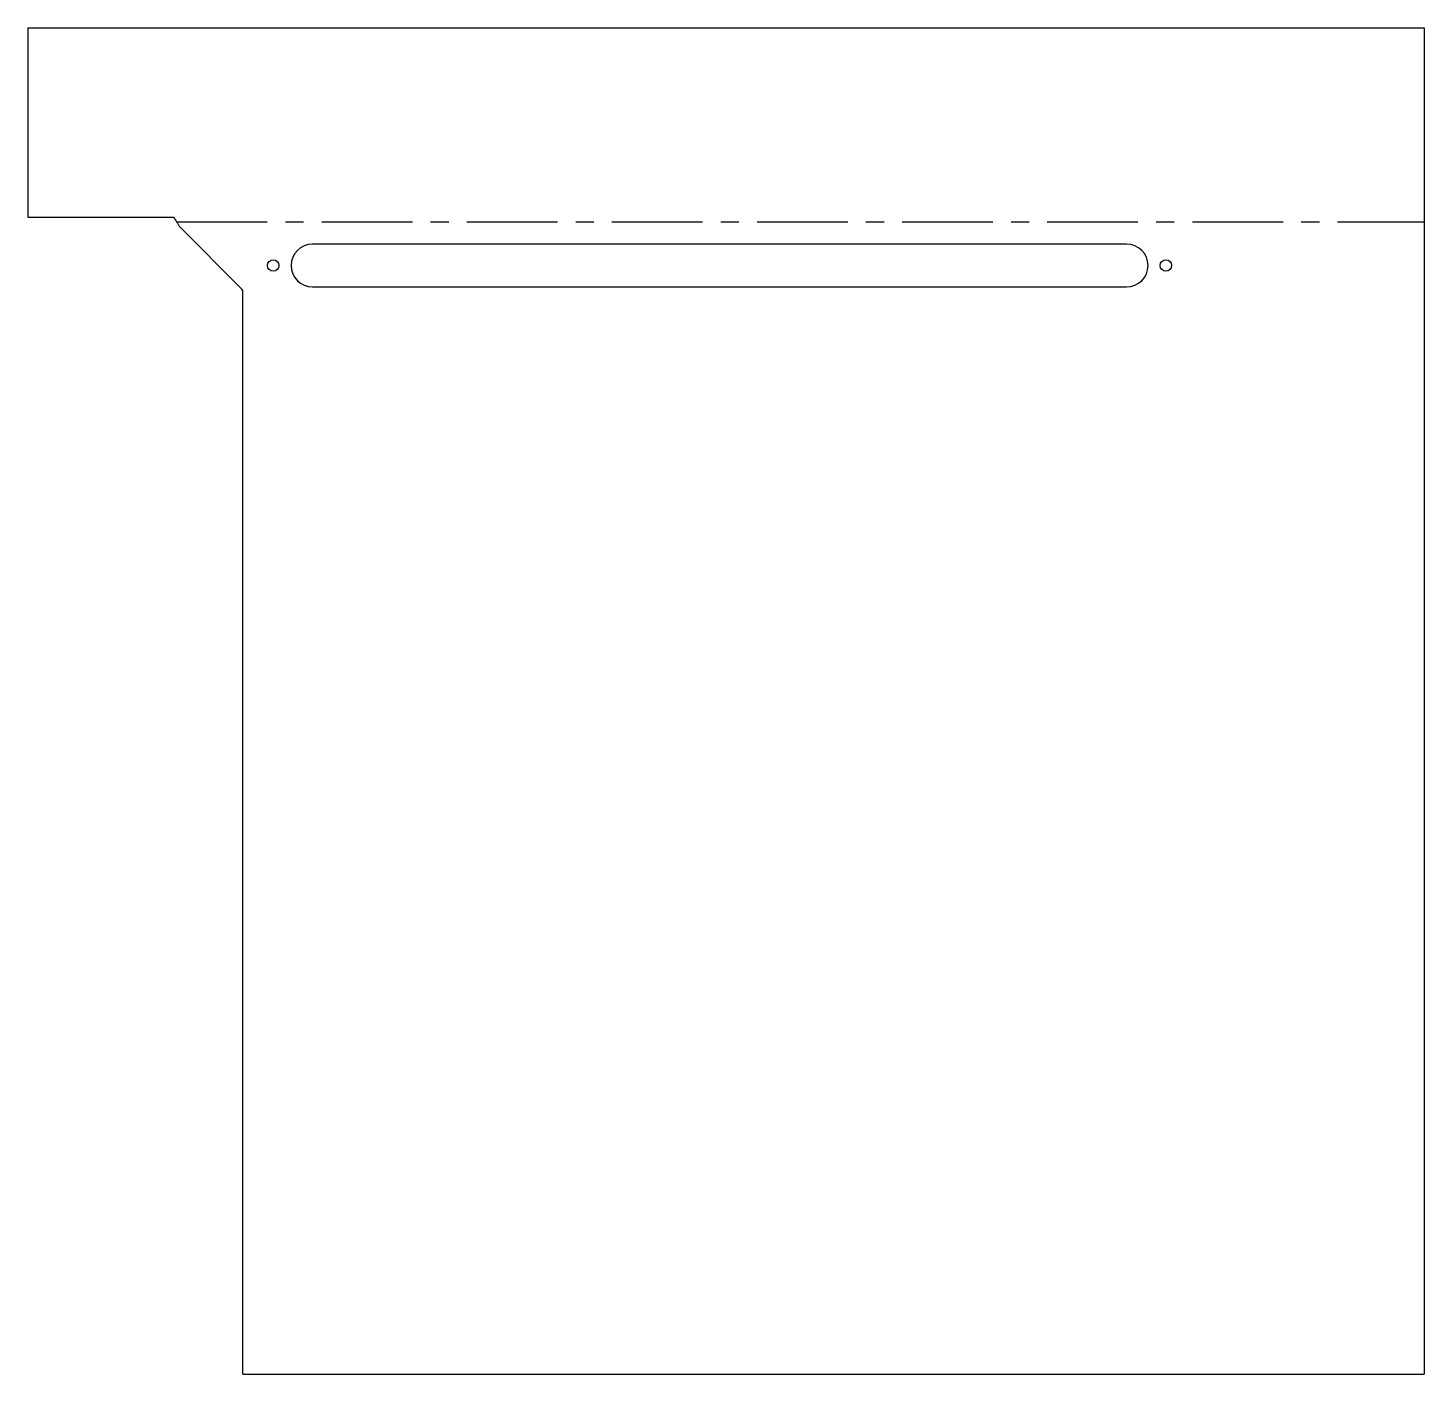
# Model space of a CAD drawing. Header units: millimetres. Extents: x -196 to 0, y 65 to 253.
import ezdxf

# ---------------------------------------------------------------- set-up
doc = ezdxf.new("R2010")
doc.units = ezdxf.units.MM
doc.linetypes.add('CENTERX2', pattern=[20.32, 12.7, -2.54, 2.54, -2.54])

msp = doc.modelspace()

# ---------------------------------------------------------------- linework, layer by layer
at = {"color": 7, "linetype": 'Continuous', "lineweight": 25}
for p, q in [((-195.5, 253.41), (-195.5, 226.91)), ((-195.5, 253.41), (0, 253.41)), ((0, 253.41), (0, 65)), ((-195.5, 226.91), (-175.12, 226.91)), ((-165.62, 216.95), (-174.31, 225.65)), ((-41.65, 223.15), (-155.65, 223.15)), ((-155.65, 217.15), (-41.65, 217.15)), ((-165.4, 65), (-165.4, 216.43)), ((-165.4, 65), (0, 65))]:
    msp.add_line(p, q, dxfattribs=at)
at = {"color": 7, "linetype": 'CENTERX2'}
msp.add_line((-174.68, 226.28), (0, 226.28), dxfattribs=at)
at = {"color": 7, "linetype": 'Continuous', "lineweight": 25}
for centre in [(-161.15, 220.15), (-36.15, 220.15)]:
    msp.add_circle(centre, 0.8, dxfattribs=at)
for centre, radius, start, end in [((-155.65, 220.15), 3, 90, 270), ((-41.65, 220.15), 3, 270, 90), ((-166.14, 216.43), 0.737, 0, 45)]:
    msp.add_arc(centre, radius, start, end, dxfattribs=at)
for points, knots in [([(-175.12, 226.91), (-175.06, 226.83), (-174.95, 226.69), (-174.81, 226.48), (-174.69, 226.3), (-174.63, 226.19), (-174.6, 226.13)], [0, 0, 0, 0, 0.30771, 0.576738, 0.807356, 1, 1, 1, 1]), ([(-174.6, 226.13), (-174.57, 226.09), (-174.52, 225.99), (-174.43, 225.83), (-174.35, 225.71), (-174.31, 225.65)], [0, 0, 0, 0, 0.264142, 0.59741, 1, 1, 1, 1])]:
    msp.add_open_spline(points, degree=3, knots=knots, dxfattribs=at)

doc.saveas('drawing.dxf')
